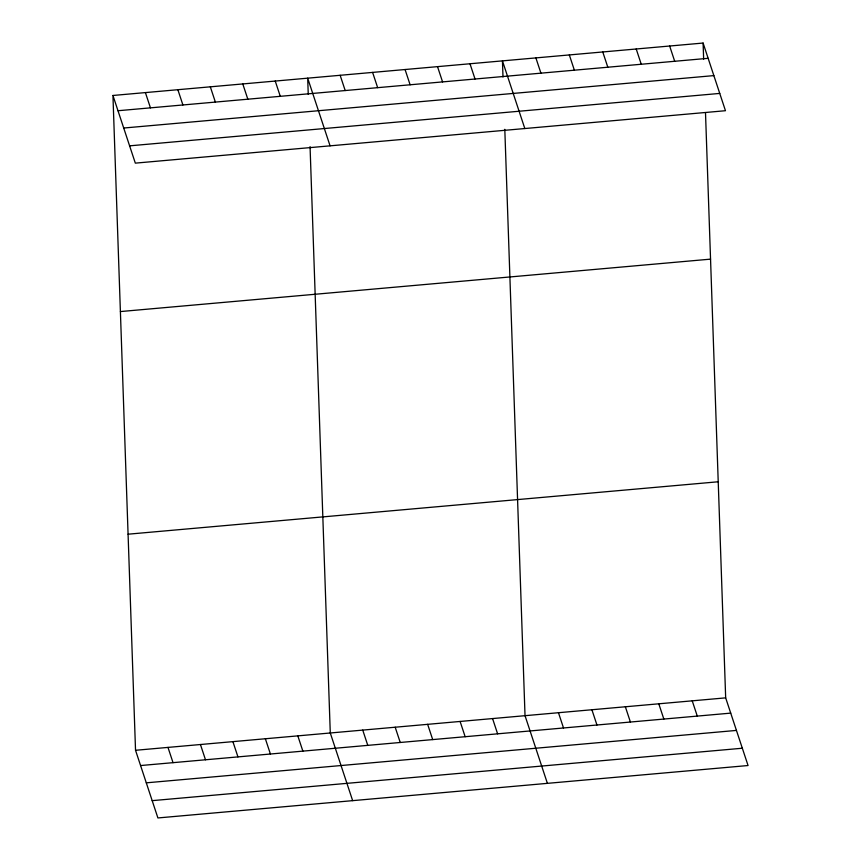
<?xml version="1.0" encoding="UTF-8"?>
<svg xmlns="http://www.w3.org/2000/svg" width="861" height="861" viewBox="0 0 861 861"><rect width="100%" height="100%" fill="white"/><g stroke="black" fill="none" stroke-linecap="round" stroke-linejoin="round"><path stroke-width="1.29" d="M112.942 95.474L703.093 43.05L725.468 110.714L135.328 163.138L112.942 95.474L135.532 750.286L157.907 817.95L748.058 765.526L725.672 697.862L705.503 112.845M117.989 110.735L708.14 58.311M123.715 128.031L713.855 75.607M129.602 145.843L719.753 93.418M120.4 311.564L710.551 259.139M128.074 534.197L718.225 481.773M135.532 750.286L725.672 697.862M140.569 765.547L730.72 713.123M146.295 782.832L736.446 730.419M152.182 800.655L742.333 748.231M669.654 46.02L674.701 61.282M636.214 48.991L641.251 64.252M602.765 51.961L607.812 67.223M569.325 54.932L574.373 70.193M535.886 57.902L540.934 73.163M524.823 128.537L502.447 60.873L502.996 76.984M692.233 700.832L697.281 716.094M469.988 63.757L475.035 79.018M658.794 703.803L663.842 719.064M437.528 66.641L442.576 81.903M625.355 706.773L630.403 722.035M405.068 69.526L410.116 84.787M591.905 709.744L596.953 725.005M372.609 72.41L377.656 87.661M558.466 712.714L563.514 727.975M340.149 75.294L345.196 90.545M547.402 783.349L525.027 715.685L504.804 129.322M330.075 145.843L307.689 78.168L308.249 94.279M492.567 718.569L497.615 733.83M275.24 81.052L280.277 96.314M460.108 721.453L465.155 736.715M242.78 83.937L247.828 99.198M427.648 724.338L432.696 739.588M210.321 86.821L215.368 102.082M395.188 727.222L400.236 742.473M177.861 89.705L182.909 104.967M362.739 730.096L367.776 745.357M145.401 92.59L150.449 107.851M352.655 800.655L330.28 732.98L310.057 146.628M297.82 735.864L302.868 751.126M265.36 738.749L270.408 754.01M232.9 741.633L237.948 756.894M200.441 744.517L205.488 759.779M167.981 747.402L173.029 762.663M703.093 43.05L703.652 59.151"/></g></svg>
